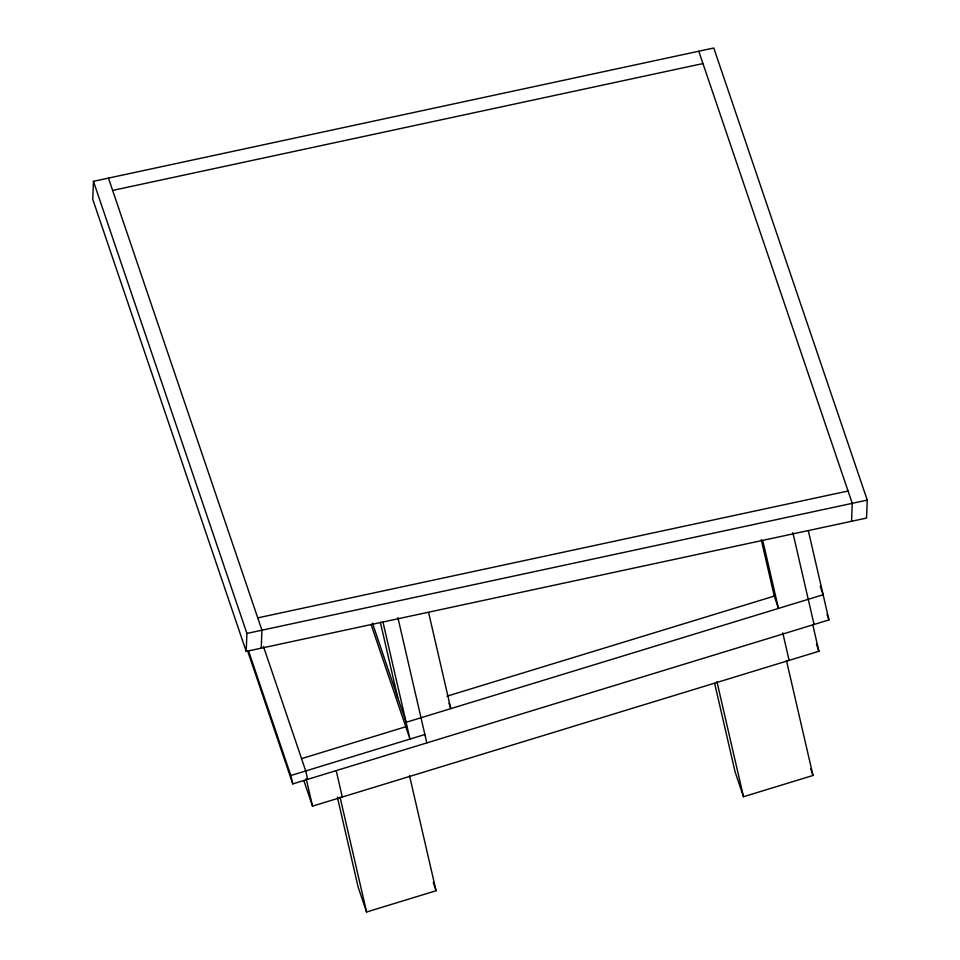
<?xml version="1.0" encoding="UTF-8"?>
<svg xmlns="http://www.w3.org/2000/svg" width="960" height="960" viewBox="0 0 960 960"><rect width="100%" height="100%" fill="white"/><g stroke="black" fill="none" stroke-linecap="round" stroke-linejoin="round"><path stroke-width="1.44" d="M93.444 181.332L92.748 199.284L246.216 651.396L866.556 518.064L867.252 500.112L713.784 48L93.444 181.332L246.912 633.432L246.216 651.396M261.228 648.168L261.936 630.204L108.456 178.104M851.544 521.292L852.24 503.34L698.772 51.228M446.94 696.204L775.368 595.752M301.548 758.628L406.512 726.528M808.368 530.904L828.948 619.92L292.776 783.9L290.832 775.512L424.884 734.52M303.852 780.6L312.516 806.136L818.904 651.264L812.88 625.176M337.38 797.172L358.2 887.34L366.576 912L436.08 890.748L409.548 775.86M714.648 683.352L735.132 772.056L743.496 796.728L813 775.464L786.48 660.576M112.644 190.428L702.96 63.552M257.748 617.88L848.052 491.004M246.912 633.432L867.252 500.112M820.26 586.272L823.14 594.756L406.116 722.304L372.492 623.256M827.028 614.256L828.948 619.92M816.492 644.172L818.904 651.264M810.684 768.612L813 775.464M448.932 703.152L450.792 708.636L428.628 612.624M371.076 624.456L409.98 739.068L382.992 622.128M433.284 882.528L436.08 890.748M263.46 646.44L305.724 770.952L307.668 779.34M248.568 651L290.832 775.512M247.62 650.892L292.776 783.9M792.852 532.644L814.056 624.468M762.768 540.492L778.452 608.424L774.276 596.1L761.256 539.724M782.76 632.844L789.108 660.384M716.976 681.828L743.496 796.728M397.884 617.604L426.816 742.896M380.316 622.152L397.74 697.644M336.276 770.94L342.3 797.028M340.044 797.112L366.576 912M306.156 778.608L312.516 806.136"/></g></svg>
